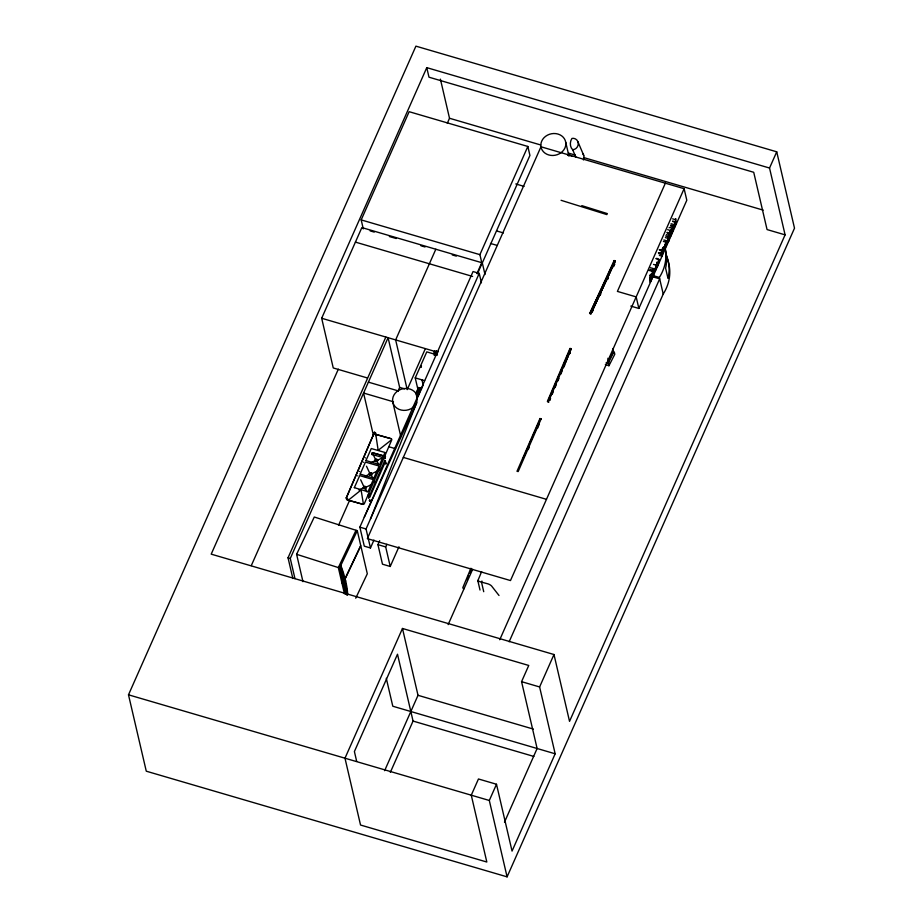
<?xml version="1.0" encoding="UTF-8"?>
<svg xmlns="http://www.w3.org/2000/svg" width="923" height="923" viewBox="0 0 923 923"><rect width="100%" height="100%" fill="white"/><g stroke="black" fill="none" stroke-linecap="round" stroke-linejoin="round"><path stroke-width="1.38" d="M613.449 266.77L614.776 263.92M669.083 227.75C674.99 224.531 667.456 242.368 671.436 232.884C672.059 235.78 669.048 238.826 669.81 233.715L667.098 232.919M379.538 468.007L379.791 468.226M368.692 498.328L368.715 497.393M368.912 497.359L384.579 460.923C384.533 458.604 385.929 462.931 384.637 460.842M362.774 504.235L347.74 500.058L347.983 499.32L348.156 499.931M666.602 240.753L666.902 243.568L668.275 236.761L669.106 237.996L670.133 233.946L669.094 240.488L668.229 242.103L668.287 238.169L667.214 243.845L666.637 244.826L666.221 243.73L664.86 249.129L664.745 245.518L666.602 240.753L663.891 239.968M673.79 224.531L674.102 227.346L675.486 221.947L674.413 227.612L673.825 228.604L673.421 227.508L672.048 232.908L671.932 229.285L673.79 224.531L671.079 223.735M667.664 229.665L670.363 230.462L670.248 232.181L671.782 228.546M658.964 259.225C659.287 265.016 653.945 273.312 657.234 261.947C654.742 274.858 661.987 257.563 656.253 258.428M666.406 234.615L669.117 235.411L670.363 230.462M385.606 461.235L369.685 497.405M650.438 275.089C655.549 279.242 652.503 269.043 654.58 269.908C656.057 273.589 656.403 262.294 656.484 266.136C658.618 259.271 655.422 265.766 655.63 269.078C652.573 264.993 653.83 281.192 653.08 268.512L650.369 267.716M673.363 226.608C672.867 235.227 670.548 230.219 673.363 226.608L670.652 225.812M605.35 364.481L608.949 365.727L608.742 362.047L613.703 352.309L612.826 348.536M658.434 252.729L661.133 253.513L661.479 251.702A4.811 1.315 -73.7 0 1 662.01 249.96L663.256 247.733L662.333 252.464L662.137 250.421L659.426 249.625M607.311 279.611L608.511 277.038M652.284 276.046L650.403 280.742L650.219 276.992L651.765 273.127L649.965 277.246L649.873 282.011A2.746 0.75 -73.7 0 0 650.669 281.446L651.65 279.265A5.792 1.581 -73.7 0 0 652.226 277.292L652.284 276.046L649.573 275.25M369.488 500.797L370.215 500.497L369.731 501.004M369.765 500.912C371.461 499.793 367.792 500.474 370.4 500.612M385.399 463.323C387.049 463.058 384.753 463.081 386.333 463.392M653.08 268.512L652.1 271.466L652.711 270.22L650 269.424M669.117 235.411L669.81 233.715M675.324 219.616L675.786 218.682L675.832 222.916L675.324 219.616L672.625 218.832M599.685 295.706L600.7 293.537M662.137 250.421L661.237 254.298L661.906 253.767L662.114 256.225L662.806 251.771A5.169 1.419 -73.7 0 0 663.741 248.472L663.833 247.791A2.815 0.773 -73.7 0 0 663.729 246.626L661.941 249.66L661.133 253.513M370.458 519.003L416.688 402.82L417.45 397.144A12.587 10.891 -13.1 0 0 401.147 389.229A12.587 10.891 -13.1 0 0 394.063 405.232A12.587 10.891 -13.1 0 0 412.823 407.585M470.915 568.245L462.792 587.72L463.669 589.128M466.934 579.725L468.584 575.756M469.692 573.114L471.341 569.145M477.837 580.729L481.621 571.637M480.006 590.028L477.941 581.144L478.379 580.082L478.529 580.705M481.944 581.052L481.494 582.113L483.721 591.701M563.526 367.723L571.187 348.663L570.01 348.409L547.374 401.413L548.816 402.174M565.487 362.358L571.014 348.825L570.426 348.709L547.789 401.701L548.377 401.828L571.187 348.663M568.856 352.955L570.426 348.709M570.01 353.486L570.264 351.928L570.252 352.932L568.833 352.24M552.208 394.225L553.339 391.571M555.035 387.591L556.165 384.949M557.861 380.968L558.992 378.315M560.699 374.346L562.395 370.365M346.263 497.855L374.473 432.241L375.557 432.76L375.949 434.445L390.971 438.644A1.223 1.061 -13.1 0 1 391.687 440.029L364.354 503.612A1.223 1.061 -13.1 0 1 362.785 504.304L346.702 499.77L346.263 497.855L347.348 498.374L347.74 500.058M346.298 498.016L374.473 432.241M372.142 454.704L372.327 452.708L384.153 456.043M540.036 418.419L516.995 471.295L518.172 471.549L541.224 418.673L540.29 418.927M522.591 459.7L540.451 418.707L541.178 419.111M528.221 449.593L529.375 446.94M537.44 428.434L539.17 424.465M128.493 694.811L415.915 46.15L776.728 151.81L794.507 228.189L507.085 876.85L146.272 771.19L128.493 694.811L489.305 800.472L507.085 876.85M769.54 168.032L426.772 67.644L211.205 554.146L553.985 654.522L569.537 721.359L785.092 234.857L769.54 168.032L776.728 151.81M363.281 228.881L361.193 219.905L409.143 111.695L527.841 146.457L529.929 155.433L481.991 263.643L479.902 254.656L527.841 146.457M367.377 377.957L333.249 367.954L321.677 318.262L361.862 227.577L482.291 262.847L485.013 274.535M251.298 565.603L338.337 369.154M447.297 123.255L449.513 118.259L440.409 79.147M292.845 578.502L288.034 557.804L385.837 337.045M294.968 578.64L290.272 558.45L388.087 337.703L399.647 387.406L397.917 391.329M435.829 249.233L395.644 339.918L407.216 389.621L425.249 348.917M338.545 525.302L349.575 500.404M421.546 388.929L417.531 387.752L415.235 377.899L426.772 351.882L437.479 355.02M415.65 393.902L418.534 387.395M433.522 353.567L434.675 350.971M416.4 393.336L418.707 388.133M416.469 395.609L419.93 387.798M434.341 355.274L436.325 350.786M416.492 395.702L419.953 387.891M434.364 355.367L436.348 350.878M416.608 397.202L420.646 388.098M435.633 354.27L436.787 351.675M373.965 540.059L370.469 547.974L364.285 546.162L359.855 527.171L473.049 271.547L479.233 273.358L481.437 282.819M417.981 396.775L423.161 385.064L421.961 379.872M436.429 355.147L438.16 351.248M476.937 273.589L481.771 262.697M477.456 273.75L482.291 262.847M370.469 547.974L366.039 528.971L479.233 273.358M398.955 546.785L390.233 566.468L382.48 564.195L377.934 544.651L379.676 540.716M390.233 566.468L385.687 546.924L386.852 544.305M504.5 822.139L537.117 748.507L521.564 681.67L528.752 665.46L402.474 628.471L344.983 758.21L360.535 825.035L486.825 862.024L471.272 795.188L478.46 778.977L496.493 784.25L512.046 851.087L555.161 753.791L539.609 686.954L553.985 654.522M448.14 624.606L472.657 569.283M384.614 770.693L418.015 695.307L402.474 628.471M390.337 772.343L413.054 721.071L397.501 654.234L354.397 751.541L356.67 761.313M665.356 183.204L617.406 291.403L636.166 296.894L638.866 308.455L630.824 306.101M684.116 188.696L510.488 580.555L367.342 538.628L540.97 146.78L684.116 188.696L686.804 200.256L638.866 308.455M499.758 639.72L659.68 278.827L651.523 276.439M509.138 641.773L663.222 294.045A49.519 42.839 -13.1 0 0 665.818 255.394M489.305 800.472L496.493 784.25M364.273 517.192L416.7 402.797L412.823 407.585M589.82 313.497L614.141 260.563L615.306 260.851L590.997 313.785L615.145 261.013L614.556 260.874L589.82 313.497L599.708 293.11M604.496 282.888L606.296 279.046M607.496 276.496L614.556 260.874M608.142 277.2L607.853 278.746L606.676 278.458L606.711 277.465L608.107 278.192M590.697 313.716L615.306 260.851M592.485 311.501L591.089 310.774L592.485 311.501L592.993 310.405L591.608 309.678M599.004 294.841L600.169 295.118L600.688 294.033L599.512 293.745M612.814 265.351L613.98 265.639L614.499 264.543L613.322 264.266M302.963 581.652L296.606 554.308L314.281 517.018L357.282 530.69L360.731 545.505L344.856 578.998M356.013 530.287L338.337 567.576L344.464 593.904M341.787 582.39L343.056 582.794L339.606 567.98L357.282 530.69M343.494 581.386L344.164 579.944L345.525 580.694L344.844 582.125L343.494 581.386L344.117 581.582L344.798 580.152M343.056 582.794L343.564 581.721M345.733 594.308L343.137 583.14L343.644 582.067L344.925 582.471A230.565 95.288 25.4 0 1 346.933 595.254M344.937 579.344L360.812 545.851L367.308 573.771L355.736 598.208M346.367 587.893L346.771 591.147L346.09 592.578L344.36 582.609L345.04 581.167L346.033 585.586M344.925 582.471L345.606 581.029L344.325 580.625M608.499 360.974L613.449 351.236M608.949 365.727L614.799 354.236L614.326 352.205L613.703 352.309M385.156 458.293L384.845 457.404M368.854 495.778L368.658 494.682M370.146 501.051L369.8 500.381M348.721 499.897L361.112 489.986L363.385 504.027M390.717 440.467L378.165 450.332L376.065 436.325M385.549 463.738L386.31 463.588M384.372 458.154L385.468 456.412L372.327 452.708L375.557 459.596A1.281 1.108 -13.1 0 0 375.892 461.488A1.281 1.108 -13.1 0 0 377.611 460.173L385.456 456.377M375.857 459.481L375.592 459.642A1.235 1.061 -13.1 0 0 375.915 461.454A1.235 1.061 -13.1 0 0 377.565 460.196A1.281 1.108 -13.1 0 0 375.557 459.596A1.235 1.061 -13.1 0 1 377.565 460.196M377.149 461.235L378.626 464.788M385.018 458.362L384.545 458.558M379.63 469.934L371.727 473.753A1.281 1.108 -13.1 0 1 370.065 475.045A1.281 1.108 -13.1 0 1 369.719 473.153L366.489 466.219M371.323 474.803L372.8 478.345M371.531 484.494L365.9 487.309A1.281 1.108 -13.1 0 1 364.239 488.602A1.281 1.108 -13.1 0 1 363.893 486.709L360.662 479.775M365.496 488.359L366.962 491.901M368.681 494.901L368.819 493.736M368.992 495.639L367.942 495.201M370.654 462.954L375.096 460.658M364.827 476.51L369.269 474.214M358.989 490.067L363.431 487.771M375.949 434.445L375.788 435.679M384.522 457.681L384.845 456.458M386.091 463.658L385.445 463.634M369.038 493.805L368.335 495.432M653.103 275.896L652.711 270.22M568.603 352.782L569.791 353.036M614.683 261.151L614.141 260.563M612.849 264.359L614.245 265.086L613.068 264.809M599.039 293.849L600.423 294.575L599.258 294.299M599.592 294.449L600.181 294.587M591.828 310.128L592.993 310.405M591.574 310.682L592.52 310.509M589.566 312.989L590.997 313.785M590.57 313.428L590.12 313.566M477.941 581.144L488.071 583.901A4.823 2.054 22.6 0 1 491.532 585.943L499.008 595.473M374.923 434.145L390.994 438.69M371.634 454.335L383.449 457.67M449.513 118.259L540.705 144.969M568.349 153.068L575.26 155.087M583.544 157.521L763.183 210.121M785.092 234.857L767.059 229.573L753.722 172.289L428.987 77.197L426.772 67.644M672.775 221.151L676.155 222.224M672.579 221.37L675.278 222.166M670.617 225.189L673.317 225.985M515.795 183.954L524.056 186.377M667.098 232.377L669.81 233.173M665.575 235.976L668.275 236.761M665.379 237.603L668.09 238.388M663.418 241.422L666.129 242.218M659.322 249.798L662.022 250.595M659.172 252.614L661.883 253.41M658.537 253.502L661.237 254.298M659.357 255.406L662.114 256.225M656.045 258.705L658.757 259.501M653.519 264.416L656.218 265.213M649.169 270.427L651.88 271.212M652.561 275.458L659.357 277.442L663.222 294.045M496.551 230.923L503.427 232.931M490.482 243.464L497.37 245.472M361.193 219.905L479.902 254.656M370.146 230.888L374.265 232.1M389.368 236.519L396.232 238.526M420.946 245.772L425.065 246.972M452.258 254.933L456.32 256.121M355.424 242.114L472.622 276.439M321.677 318.262L437.537 352.182M415.235 377.899L424.615 380.645M399.647 387.406L404.689 388.883M368.392 382.145L398.298 390.902M393.463 401.793L363.57 393.036L373.527 435.829M388.721 446.709L395.517 448.705M403.328 457.416L546.474 499.331M359.855 527.171L366.039 528.971M377.934 544.651L385.687 546.924M288.034 557.804L290.272 558.45M521.564 681.67L539.609 686.954M418.015 695.307L533.321 729.078M555.161 753.791L392.794 706.233L386.287 678.301M413.054 721.071L533.852 756.445M581.79 205.633L607.357 213.617L606.826 214.586L561.069 200.303M296.606 554.308L339.606 567.98M344.36 582.609L343.644 582.067M341.868 582.736L343.137 583.14M606.076 362.866L608.476 363.697M379.353 469.242L379.284 469.207M386.31 463.288L385.479 463.358M564.611 365.185L564.368 365.727M607.853 278.746L606.676 278.458M577.96 141.854L583.728 155.387M572.687 149.722A5.792 5.469 -61.5 0 0 578.26 143.365A5.792 5.469 -61.5 0 0 571.96 138.404A7.869 6.115 -80.4 0 0 572.687 149.722L575.837 157.118M370.308 500.67L369.627 500.174L369.465 500.935M342.064 570.449L343.241 574.256M344.117 581.582L340.114 566.895A293.491 121.305 25.4 0 1 344.844 582.125M565.718 142.223A12.587 10.891 -13.1 0 1 548.724 154.949A12.587 10.891 -13.1 0 1 545.597 136.327A12.587 10.891 -13.1 0 1 565.718 142.223L568.983 156.218M607.865 358.286L608.742 362.047M392.702 401.69L400.836 436.671M341.545 568.649L340.795 565.464A293.491 121.305 25.4 0 1 345.525 580.694M346.771 591.147L347.659 594.931A230.565 95.288 25.4 0 0 345.606 581.029M665.056 247.526A49.519 42.839 -13.1 0 1 659.357 277.442M666.071 254.494A49.38 42.562 -3 0 1 667.964 278.296L665.598 268.143A50.477 42.977 -2.8 0 0 665.045 248.818M583.024 154.037A5.792 5.469 -61.3 0 1 583.417 159.956M567.553 155.341A5.792 5.469 -61.5 0 1 571.822 156.345M369.719 473.153A1.281 1.108 -13.1 0 1 371.784 473.73A1.235 1.061 -13.1 0 1 370.088 475.01A1.235 1.061 -13.1 0 1 369.754 473.199A1.235 1.061 -13.1 0 1 371.727 473.753M363.893 486.709A1.281 1.108 -13.1 0 1 365.946 487.286A1.235 1.061 -13.1 0 1 364.262 488.567A1.235 1.061 -13.1 0 1 363.927 486.756A1.235 1.061 -13.1 0 1 365.9 487.309M420.819 367.319A4.257 1.165 -73.7 0 1 421.188 366.304M420.911 367.262A3.98 1.085 -73.7 0 1 421.465 365.9M664.872 246.383C665.471 252.014 667.133 236.669 664.872 246.383M373.711 481.529L374.311 481.783L373.723 481.506M668.506 240.915L668.967 239.045L668.506 240.915M357.72 475.841L357.732 475.749M359.578 471.503L359.601 471.411M363.547 462.285L363.558 462.192M365.416 457.946L365.427 457.854M354.328 487.656L368 491.774L373.307 479.591L359.716 475.61L354.328 487.656M360.155 474.099L373.827 478.218L379.134 466.034L365.439 462.088L360.155 474.099M365.981 460.531L379.653 464.661L384.96 452.478L371.265 448.532L365.981 460.531M371.981 453.516C372.684 456.158 374.403 451.739 371.981 453.516M363.789 487.286C364.677 490.621 366.846 485.036 363.789 487.286M369.615 473.73C370.515 477.064 372.673 471.48 369.615 473.73M375.453 460.173C376.342 463.508 378.511 457.923 375.453 460.173M675.832 223.574C675.578 226.077 676.974 221.162 675.832 223.574M550.454 398.298L550.2 399.855L550.454 398.298"/></g></svg>
